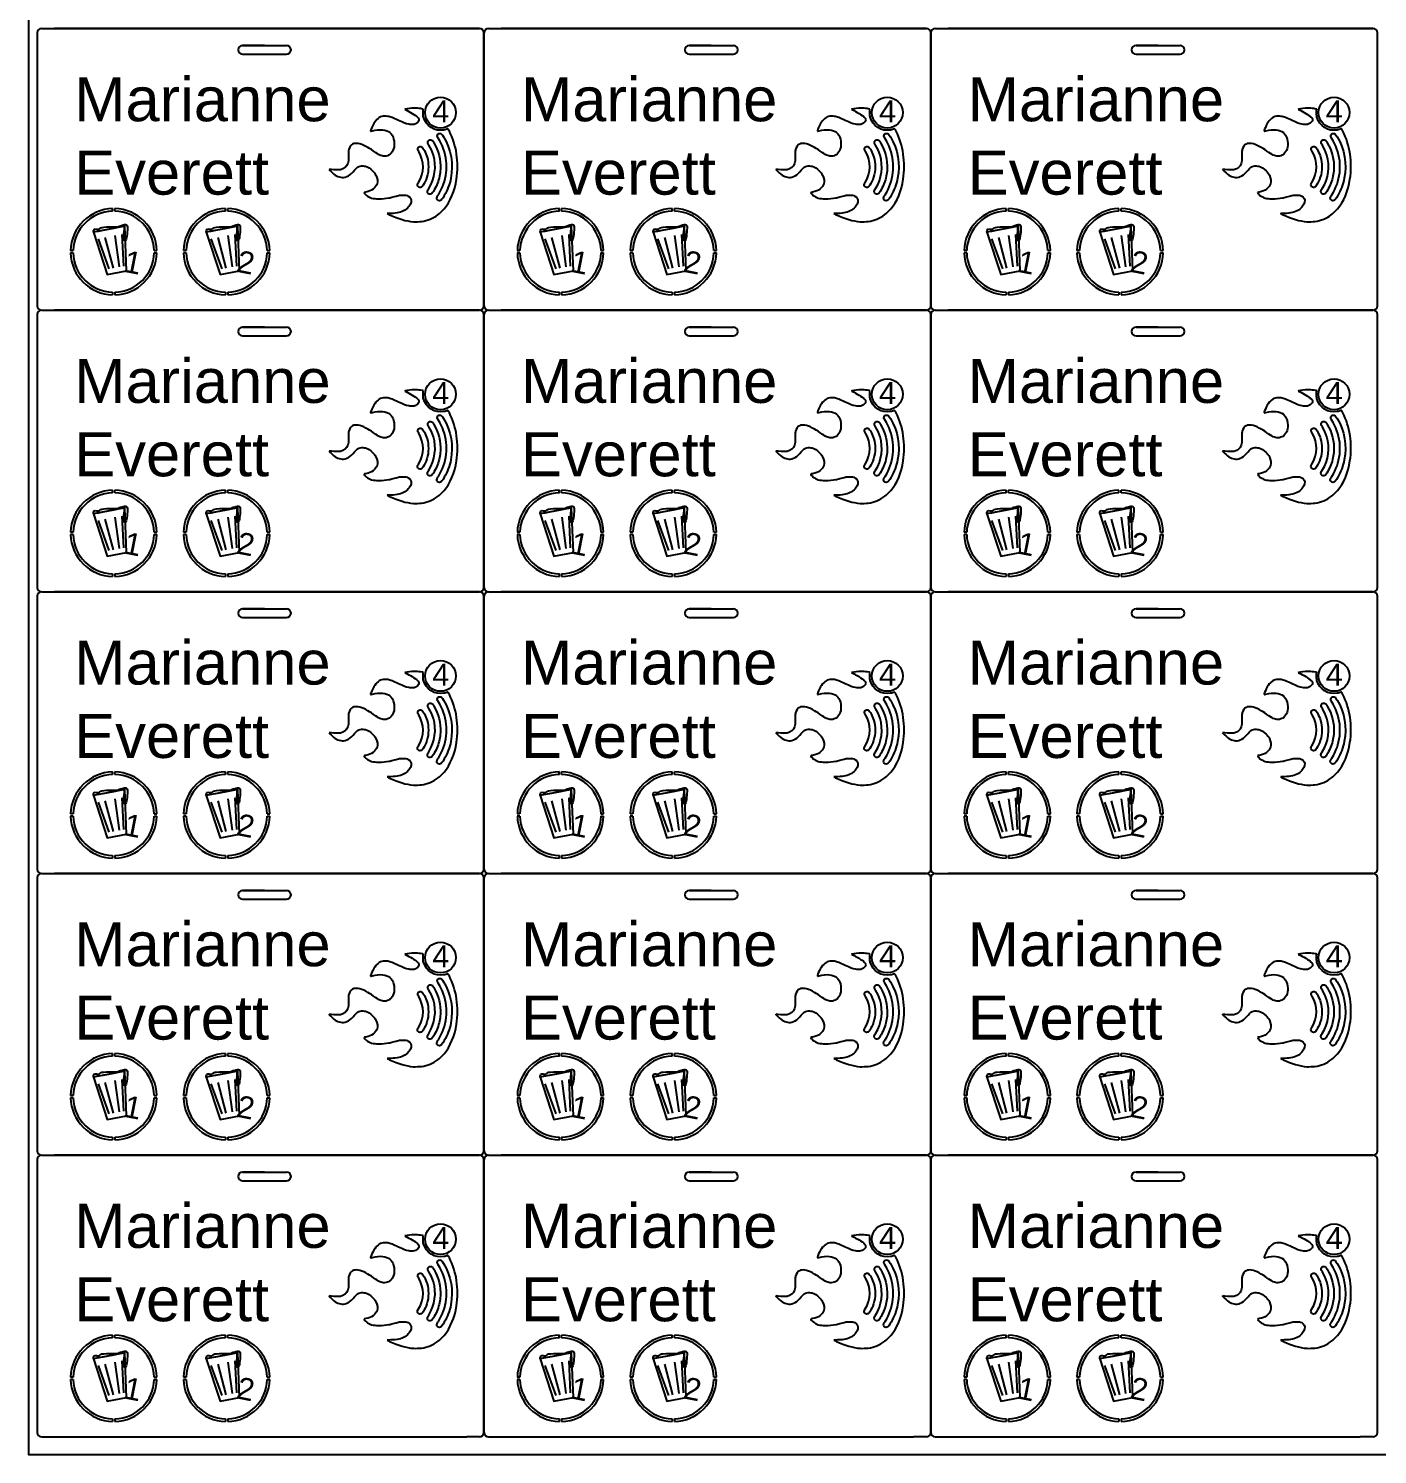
# Model space of a CAD drawing. Header units: millimetres. Extents: x 0 to 527, y 0 to 420.
# Drawn here: x -0.1 to 258.4, y 0 to 273.3 of the extents above; entities that cross this region are included whole.
import ezdxf

# ---------------------------------------------------------------- set-up
doc = ezdxf.new("R2010")
doc.units = ezdxf.units.MM
doc.layers.add('LAYER_1', color=7, linetype='Continuous')
doc.styles.get("Standard").update_dxf_attribs({"font": 'arial.ttf'})

# ---------------------------------------------------------------- blocks, each defined once
blk = doc.blocks.new('logo')
at = {"color": 5}
blk.add_circle((244.328999, 239.509559), 31.824546, dxfattribs=at)
at = {"layer": 'LAYER_1', "color": 5}
for points in [[(189.684987, 248.70084), (189.684987, 248.70084)], [(240.154483, 207.920638), (240.154483, 207.920638)], [(223.06657, 183.419313), (223.066585, 183.419313)], [(243.060265, 196.613201), (243.060265, 196.613201)], [(202.790682, 169.616882), (202.790682, 169.616882)]]:
    blk.add_lwpolyline(points, dxfattribs=at)
for points in [[(185.35464, 248.559729), (178.032664, 248.066337), (170.388043, 246.842458), (170.388043, 246.16966)], [(170.388043, 246.16966), (170.388043, 245.980221), (171.435793, 245.413462), (172.716376, 244.89966)], [(172.716376, 244.89966), (179.840723, 242.0412), (192.953304, 234.112652), (196.802279, 230.338757)], [(189.684987, 248.70084), (188.183588, 248.694603), (186.726474, 248.652171), (185.35464, 248.559729)], [(202.993529, 247.695424), (199.062309, 248.367313), (194.189183, 248.719543), (189.684987, 248.70084)], [(208.664432, 246.47834), (208.472255, 246.670517), (206.552995, 247.087074), (202.993529, 247.695424)], [(208.285196, 237.711813), (208.18911, 240.819407), (208.257707, 243.228408), (208.470404, 244.449868)], [(209.158321, 230.144729), (208.564308, 232.383313), (208.407816, 233.746068), (208.285196, 237.711813)], [(208.470404, 244.449868), (208.652443, 245.49516), (208.737663, 246.405109), (208.664432, 246.47834)], [(104.471515, 213.105563), (101.804357, 207.854609), (99.260626, 201.128757), (99.94714, 201.128757)], [(123.115821, 231.467646), (115.934837, 229.454806), (109.609385, 223.22072), (104.471515, 213.105563)], [(135.251376, 231.793965), (132.064272, 232.348481), (125.642108, 232.175764), (123.115821, 231.467646)], [(157.688043, 223.283201), (145.951115, 228.962517), (141.233356, 230.753175), (135.251376, 231.793965)], [(178.572487, 215.336882), (172.480546, 216.583288), (168.013487, 218.286883), (157.688043, 223.283201)], [(189.579154, 215.195771), (187.386635, 214.653924), (181.544499, 214.728812), (178.572487, 215.336882)], [(199.042418, 221.730979), (197.069216, 218.643795), (193.475932, 216.158798), (189.579154, 215.195771)], [(196.802279, 230.338757), (199.019812, 228.16448), (199.849517, 226.593423), (199.853807, 224.553201)], [(199.853807, 224.553201), (199.856347, 223.322357), (199.686088, 222.738033), (199.042418, 221.730979)], [(251.182973, 203.562924), (232.246991, 199.983547), (214.120089, 211.445924), (209.158321, 230.144729)], [(262.630613, 200.846535), (260.15466, 205.585125), (259.649725, 206.308593), (259.041098, 206.041188)], [(90.095821, 169.819729), (78.243351, 175.981298), (68.949615, 177.544374), (62.790821, 174.423479)], [(99.94714, 201.128757), (100.012858, 201.128757), (101.632108, 201.503099), (103.545473, 201.966604)], [(103.545473, 201.966604), (119.867971, 205.920673), (132.261184, 204.647425), (139.846307, 198.235979)], [(139.846307, 198.235979), (143.46095, 195.18065), (146.090891, 190.635924), (147.519223, 184.980354)], [(147.519223, 184.980354), (150.3812, 173.648184), (148.343516, 161.918721), (142.403946, 155.558688)], [(218.092418, 176.134451), (217.717991, 177.119269), (217.721369, 178.866317), (218.101223, 179.873896)], [(218.101223, 179.873896), (218.475207, 180.865851), (219.929374, 182.407007), (221.038098, 182.98716)], [(221.038098, 182.98716), (221.568267, 183.264576), (222.29918, 183.408083), (223.06657, 183.419313)], [(223.066585, 183.419313), (224.053231, 183.433762), (225.10161, 183.234508), (225.897626, 182.82841)], [(225.897626, 182.82841), (227.282335, 182.121982), (227.847895, 181.414598), (230.307348, 177.351535)], [(230.307348, 177.351535), (240.317875, 160.813976), (245.085924, 141.819994), (244.039223, 122.591604)], [(239.453112, 186.391465), (237.044402, 190.135169), (236.895691, 192.461399), (238.915126, 194.699382)], [(238.915126, 194.699382), (240.159139, 196.078021), (241.319798, 196.613201), (243.060265, 196.613201)], [(256.086585, 139.604313), (253.931079, 157.168782), (248.589004, 172.192146), (239.453112, 186.391465)], [(243.060265, 196.613201), (245.853275, 196.613201), (247.146806, 195.408364), (250.680265, 189.531188)], [(250.680265, 189.531188), (266.169953, 163.767316), (271.430256, 133.736269), (265.611585, 104.326535)], [(259.041098, 206.041188), (257.174563, 205.221109), (253.00857, 203.908008), (251.182973, 203.562924)], [(277.314988, 101.786535), (282.520311, 136.458695), (277.074833, 173.202555), (262.630613, 200.846535)], [(54.23596, 150.469868), (54.197944, 139.393312), (54.083097, 138.034779), (52.79839, 134.418479)], [(54.897418, 163.169868), (54.312216, 161.044594), (54.269694, 160.299267), (54.23596, 150.469868)], [(62.790821, 174.423479), (59.34191, 172.675784), (56.333091, 168.383794), (54.897418, 163.169868)], [(105.882626, 159.941951), (99.567732, 164.511205), (95.941746, 166.780695), (90.095821, 169.819729)], [(128.478043, 149.64966), (121.691394, 149.631456), (117.471221, 151.556819), (105.882626, 159.941951)], [(134.528182, 150.566882), (132.115848, 149.742164), (131.542691, 149.657872), (128.478043, 149.64966)], [(142.403946, 155.558688), (140.036646, 153.023804), (138.07924, 151.780903), (134.528182, 150.566882)], [(197.26089, 163.796049), (197.151492, 165.315897), (197.232617, 165.71943), (197.878251, 166.821118)], [(199.289362, 158.936535), (197.59297, 161.704858), (197.373694, 162.228857), (197.26089, 163.796049)], [(197.878251, 166.821118), (198.934301, 168.623135), (200.851818, 169.635909), (202.790682, 169.616882)], [(198.716098, 95.410076), (211.077889, 115.000301), (211.300785, 139.335205), (199.289362, 158.936535)], [(202.790682, 169.616882), (203.671983, 169.608246), (204.554763, 169.384884), (205.36596, 168.928965)], [(205.36596, 168.928965), (208.239727, 167.313819), (213.957958, 156.324904), (216.513737, 147.506535)], [(216.513737, 147.506535), (218.516731, 140.595463), (219.196223, 135.583137), (219.203668, 127.689243)], [(220.226723, 172.430285), (219.211991, 174.046794), (218.25154, 175.71593), (218.092418, 176.134451)], [(220.138529, 82.798271), (232.957613, 103.176575), (236.396795, 128.523441), (229.504779, 151.792785)], [(229.504779, 151.792785), (227.471842, 158.656539), (223.946661, 166.50429), (220.226723, 172.430285)], [(14.116307, 122.274104), (13.997678, 122.155475), (15.928619, 120.06685), (18.411376, 117.626257)], [(19.046376, 121.833132), (16.449415, 122.195937), (14.234939, 122.392736), (14.116307, 122.274104)], [(37.461376, 121.480354), (33.832411, 120.731173), (25.845829, 120.88322), (19.046376, 121.833132)], [(52.79839, 134.418479), (50.293146, 127.366511), (45.207394, 123.079476), (37.461376, 121.480354)], [(40.997973, 105.543618), (49.591541, 104.997687), (58.605668, 110.243552), (66.830126, 120.580771)], [(66.830126, 120.580771), (71.249108, 126.134935), (73.94796, 128.110632), (78.383598, 129.047438)], [(78.383598, 129.047438), (81.281183, 129.659405), (85.925186, 129.462262), (89.072765, 128.597646)], [(89.072765, 128.597646), (93.923098, 127.265295), (99.471226, 123.84103), (103.92471, 119.425424)], [(103.92471, 119.425424), (107.117272, 116.260016), (109.039513, 113.700506), (110.812696, 110.253201)], [(219.203668, 127.689243), (219.211627, 119.245786), (218.337463, 113.387937), (215.966932, 106.055146)], [(244.039223, 122.591604), (243.475815, 112.241573), (241.64132, 103.424886), (238.086098, 93.92841)], [(256.086585, 115.615424), (256.788474, 121.334871), (256.788474, 133.884865), (256.086585, 139.604313)], [(18.411376, 117.626257), (26.419516, 109.754122), (33.387648, 106.027087), (40.997973, 105.543618)], [(113.361515, 92.402646), (112.111042, 88.642131), (109.210227, 84.852939), (105.000682, 81.466535)], [(110.812696, 110.253201), (114.084563, 103.892246), (115.01359, 97.370897), (113.361515, 92.402646)], [(196.775821, 90.471188), (196.775821, 92.282961), (196.822418, 92.409086), (198.716098, 95.410076)], [(197.57839, 87.446118), (196.889012, 88.440889), (196.775821, 88.885505), (196.775821, 90.471188)], [(208.144085, 89.439313), (206.256791, 86.518366), (205.287999, 85.57083), (203.752001, 85.144243)], [(215.966932, 106.055146), (213.953937, 99.828327), (211.532752, 94.683919), (208.144085, 89.439313)], [(238.086098, 93.92841), (234.572652, 84.543516), (228.103673, 73.129384), (225.456654, 71.641675)], [(240.070473, 69.895425), (248.714635, 83.574204), (254.009426, 98.689391), (256.086585, 115.615424)], [(251.800335, 40.826536), (264.511824, 55.796246), (273.710265, 77.775827), (277.314988, 101.786535)], [(265.611585, 104.326535), (263.041923, 91.338507), (258.668749, 79.64663), (252.082557, 68.184453)], [(86.347557, 74.384522), (86.2346, 73.803017), (89.302539, 70.285558), (91.427557, 68.563689)], [(90.016446, 75.442855), (87.512567, 74.984961), (86.402429, 74.66701), (86.347557, 74.384522)], [(105.000682, 81.466535), (101.289516, 78.481055), (96.850801, 76.692687), (90.016446, 75.442855)], [(91.427557, 68.563689), (97.849617, 63.359999), (104.666898, 61.392351), (116.210196, 61.39348)], [(116.210196, 61.39348), (124.81904, 61.394327), (131.694225, 62.024038), (137.914848, 63.386675)], [(137.914848, 63.386675), (139.24501, 63.678047), (143.188876, 64.69322), (146.681376, 65.644453)], [(146.681376, 65.644453), (150.173876, 66.595685), (154.936376, 67.77599), (157.26471, 68.263828)], [(157.26471, 68.263828), (161.040346, 69.054908), (162.032024, 69.154337), (166.436932, 69.17223)], [(166.436932, 69.17223), (172.036703, 69.194977), (174.180678, 68.808672), (177.58471, 67.196675)], [(177.58471, 67.196675), (182.533059, 64.853361), (184.769752, 60.122109), (183.537835, 54.584869)], [(199.827348, 85.567576), (198.930918, 86.014286), (198.083286, 86.717556), (197.57839, 87.446118)], [(203.752001, 85.144243), (202.157892, 84.701515), (201.395051, 84.786357), (199.827348, 85.567576)], [(217.695543, 73.952369), (217.085147, 75.238685), (217.103396, 77.695589), (217.730821, 78.84716)], [(221.046932, 71.024314), (219.854131, 71.39477), (218.238383, 72.808421), (217.695543, 73.952369)], [(217.730821, 78.84716), (218.00222, 79.345279), (219.084866, 81.123279), (220.138529, 82.798271)], [(225.456654, 71.641675), (224.168589, 70.917744), (222.254662, 70.649223), (221.046932, 71.024314)], [(237.010126, 60.952508), (236.592279, 62.060817), (236.638555, 64.255324), (237.098321, 65.097647)], [(239.955821, 57.874522), (238.893285, 58.350177), (237.403713, 59.908551), (237.010126, 60.952508)], [(237.098321, 65.097647), (237.310131, 65.485703), (238.648155, 67.644703), (240.070473, 69.895425)], [(252.082557, 68.184453), (248.149017, 61.338783), (245.952275, 58.423664), (244.242071, 57.777508)], [(141.671932, 31.380911), (136.460111, 31.38204), (134.263598, 31.291173), (134.263598, 31.07223)], [(134.263598, 31.07223), (134.263598, 30.90106), (136.518893, 29.712896), (139.273043, 28.426397)], [(158.314223, 33.083064), (152.866832, 31.709451), (149.653941, 31.379218), (141.671932, 31.380911)], [(179.569085, 46.047647), (175.432999, 40.251449), (167.468829, 35.391495), (158.314223, 33.083064)], [(183.537835, 54.584869), (182.984498, 52.097732), (181.294013, 48.464917), (179.569085, 46.047647)], [(239.188529, 28.743897), (242.329962, 31.096716), (248.806688, 37.301064), (251.800335, 40.826536)], [(244.242071, 57.777508), (243.157127, 57.367583), (240.982616, 57.414858), (239.955821, 57.874522)], [(139.273043, 28.426397), (157.534999, 19.895999), (173.061873, 15.381368), (188.309154, 14.182993)], [(188.309154, 14.182993), (191.162483, 13.958734), (201.943428, 14.295247), (204.819154, 14.694521)], [(204.819154, 14.694521), (217.927891, 16.514583), (228.780735, 20.948832), (239.188529, 28.743897)]]:
    blk.add_open_spline(points, degree=3, dxfattribs=at)
blk = doc.blocks.new('beer')
at = {"layer": 'LAYER_1', "color": 5}
for points in [[(24.945156, 244.869537), (24.945156, 244.869537)], [(24.996826, 244.726992), (50.396826, 44.349214), (140.304763, 44.349214), (170.139682, 244.726992), (24.996826, 244.726992)], [(39.914285, 211.666674), (62.895237, 67.73334)], [(71.44254, 211.505403), (81.925081, 67.57207)], [(118.130159, 211.666671), (110.469841, 67.733337)], [(150.142222, 211.021595), (130.386667, 67.088262)]]:
    blk.add_lwpolyline(points, dxfattribs=at)
for points in [[(24.945156, 244.869537), (24.945156, 244.869537), (27.2849, 260.445957), (35.26735, 258.307799)], [(52.633231, 254.185901), (59.047699, 255.183706), (61.151268, 261.140153), (74.978012, 259.14454)], [(74.978012, 259.14454), (88.804756, 257.148927), (122.349469, 251.957037), (128.717003, 249.879196)], [(162.072241, 244.726992), (159.506454, 244.726992), (24.945156, 244.869537), (24.945156, 244.869537)], [(35.26735, 258.307799), (43.249799, 256.169644), (46.218763, 253.188096), (52.633231, 254.185901)], [(128.717003, 249.879196), (138.342127, 246.738342), (146.616793, 250.705556), (150.953831, 251.16209)], [(150.953831, 251.16209), (156.370491, 251.732267), (163.186, 252.720939), (165.920922, 252.587527)], [(155.515228, 184.59416), (157.225754, 193.146786), (158.021367, 199.271313), (158.22356, 206.688443)], [(158.22356, 206.688443), (158.319591, 210.211228), (167.631449, 232.631402), (167.203817, 239.616046)], [(167.203817, 239.616046), (166.817974, 245.918145), (164.63803, 244.726992), (162.072241, 244.726992)], [(181.173103, 244.726992), (182.443907, 235.569397), (170.776115, 199.06912), (165.350749, 186.019597)], [(165.920922, 252.587527), (171.765217, 252.30244), (179.890208, 253.971703), (181.173103, 244.726992)], [(165.350749, 186.019597), (162.098076, 178.196001), (154.171052, 177.873292), (155.515228, 184.59416)]]:
    blk.add_open_spline(points, degree=3, dxfattribs=at)

msp = doc.modelspace()

# ---------------------------------------------------------------- linework, layer by layer
at = {"color": 1}
for p, q in [((2.42, 273.33), (4.89, 273.33)), ((4.89, 273.33), (45.13, 273.33)), ((45.13, 273.33), (45.13, 273.33)), ((83.86, 273.33), (86.33, 273.33)), ((86.33, 273.33), (83.86, 273.33)), ((88.02, 273.33), (90.49, 273.33)), ((88.02, 273.33), (90.49, 273.33)), ((90.49, 273.33), (130.73, 273.33)), ((130.73, 273.33), (130.73, 273.33)), ((169.46, 273.33), (171.93, 273.33)), ((171.93, 273.33), (169.46, 273.33)), ((173.62, 273.33), (176.09, 273.33)), ((173.62, 273.33), (176.09, 273.33)), ((176.09, 273.33), (216.33, 273.33)), ((216.33, 273.33), (216.33, 273.33)), ((255.06, 273.33), (257.53, 273.33)), ((257.53, 273.33), (255.06, 273.33)), ((45.13, 270.09), (40.91, 270.09)), ((40.91, 270.09), (49.35, 270.09)), ((40.91, 268.4), (49.35, 268.4)), ((130.73, 270.09), (126.51, 270.09)), ((126.51, 270.09), (134.95, 270.09)), ((126.51, 268.4), (134.95, 268.4)), ((216.33, 270.09), (212.11, 270.09)), ((212.11, 270.09), (220.55, 270.09)), ((212.11, 268.4), (220.55, 268.4)), ((16, 238.32), (16, 238.82)), ((16.45, 238.32), (16.45, 238.82)), ((37.63, 238.32), (37.63, 238.82)), ((38.07, 238.32), (38.07, 238.82)), ((101.6, 238.32), (101.6, 238.82)), ((102.05, 238.32), (102.05, 238.82)), ((123.23, 238.32), (123.23, 238.82)), ((123.67, 238.32), (123.67, 238.82)), ((187.2, 238.32), (187.2, 238.82)), ((187.65, 238.32), (187.65, 238.82)), ((208.83, 238.32), (208.83, 238.82)), ((209.27, 238.32), (209.27, 238.82)), ((8.46, 230.77), (7.96, 230.77)), ((8.46, 230.33), (7.96, 230.33)), ((23.99, 230.77), (24.49, 230.77)), ((23.99, 230.33), (24.49, 230.33)), ((30.08, 230.77), (29.58, 230.77)), ((30.08, 230.33), (29.58, 230.33)), ((45.61, 230.77), (46.11, 230.77)), ((45.61, 230.33), (46.11, 230.33)), ((94.06, 230.77), (93.56, 230.77)), ((94.06, 230.33), (93.56, 230.33)), ((109.59, 230.77), (110.09, 230.77)), ((109.59, 230.33), (110.09, 230.33)), ((115.68, 230.77), (115.18, 230.77)), ((115.68, 230.33), (115.18, 230.33)), ((131.21, 230.77), (131.71, 230.77)), ((131.21, 230.33), (131.71, 230.33)), ((179.66, 230.77), (179.16, 230.77)), ((179.66, 230.33), (179.16, 230.33)), ((195.19, 230.77), (195.69, 230.77)), ((195.19, 230.33), (195.69, 230.33)), ((201.28, 230.77), (200.78, 230.77)), ((201.28, 230.33), (200.78, 230.33)), ((216.81, 230.77), (217.31, 230.77)), ((216.81, 230.33), (217.31, 230.33)), ((16, 222.79), (16, 222.29)), ((16.45, 222.79), (16.45, 222.29)), ((37.63, 222.79), (37.63, 222.29)), ((38.07, 222.79), (38.07, 222.29)), ((101.6, 222.79), (101.6, 222.29)), ((102.05, 222.79), (102.05, 222.29)), ((123.23, 222.79), (123.23, 222.29)), ((123.67, 222.79), (123.67, 222.29)), ((187.2, 222.79), (187.2, 222.29)), ((187.65, 222.79), (187.65, 222.29)), ((208.83, 222.79), (208.83, 222.29)), ((209.27, 222.79), (209.27, 222.29)), ((2.42, 219.35), (4.89, 219.35)), ((2.42, 219.35), (4.89, 219.35)), ((4.89, 219.35), (45.13, 219.35)), ((45.13, 219.35), (45.13, 219.35)), ((83.86, 219.35), (86.33, 219.35)), ((86.33, 219.35), (83.86, 219.35)), ((88.02, 219.35), (90.49, 219.35)), ((88.02, 219.35), (90.49, 219.35)), ((90.49, 219.35), (130.73, 219.35)), ((130.73, 219.35), (130.73, 219.35)), ((169.46, 219.35), (171.93, 219.35)), ((171.93, 219.35), (169.46, 219.35)), ((173.62, 219.35), (176.09, 219.35)), ((173.62, 219.35), (176.09, 219.35)), ((176.09, 219.35), (216.33, 219.35)), ((216.33, 219.35), (216.33, 219.35)), ((255.06, 219.35), (257.53, 219.35)), ((257.53, 219.35), (255.06, 219.35)), ((45.13, 216.11), (40.91, 216.11)), ((40.91, 216.11), (49.35, 216.11)), ((130.73, 216.11), (126.51, 216.11)), ((126.51, 216.11), (134.95, 216.11)), ((216.33, 216.11), (212.11, 216.11)), ((212.11, 216.11), (220.55, 216.11)), ((40.91, 214.42), (49.35, 214.42)), ((126.51, 214.42), (134.95, 214.42)), ((212.11, 214.42), (220.55, 214.42)), ((16, 184.34), (16, 184.84)), ((16.45, 184.34), (16.45, 184.84)), ((37.63, 184.34), (37.63, 184.84)), ((38.07, 184.34), (38.07, 184.84)), ((101.6, 184.34), (101.6, 184.84)), ((102.05, 184.34), (102.05, 184.84)), ((123.23, 184.34), (123.23, 184.84)), ((123.67, 184.34), (123.67, 184.84)), ((187.2, 184.34), (187.2, 184.84)), ((187.65, 184.34), (187.65, 184.84)), ((208.83, 184.34), (208.83, 184.84)), ((209.27, 184.34), (209.27, 184.84)), ((8.46, 176.79), (7.96, 176.79)), ((8.46, 176.35), (7.96, 176.35)), ((23.99, 176.79), (24.49, 176.79)), ((23.99, 176.35), (24.49, 176.35)), ((30.08, 176.79), (29.58, 176.79)), ((30.08, 176.35), (29.58, 176.35)), ((45.61, 176.79), (46.11, 176.79)), ((45.61, 176.35), (46.11, 176.35)), ((94.06, 176.79), (93.56, 176.79)), ((94.06, 176.35), (93.56, 176.35)), ((109.59, 176.79), (110.09, 176.79)), ((109.59, 176.35), (110.09, 176.35)), ((115.68, 176.79), (115.18, 176.79)), ((115.68, 176.35), (115.18, 176.35)), ((131.21, 176.79), (131.71, 176.79)), ((131.21, 176.35), (131.71, 176.35)), ((179.66, 176.79), (179.16, 176.79)), ((179.66, 176.35), (179.16, 176.35)), ((195.19, 176.79), (195.69, 176.79)), ((195.19, 176.35), (195.69, 176.35)), ((201.28, 176.79), (200.78, 176.79)), ((201.28, 176.35), (200.78, 176.35)), ((216.81, 176.79), (217.31, 176.79)), ((216.81, 176.35), (217.31, 176.35)), ((16, 168.81), (16, 168.31)), ((16.45, 168.81), (16.45, 168.31)), ((37.63, 168.81), (37.63, 168.31)), ((38.07, 168.81), (38.07, 168.31)), ((101.6, 168.81), (101.6, 168.31)), ((102.05, 168.81), (102.05, 168.31)), ((123.23, 168.81), (123.23, 168.31)), ((123.67, 168.81), (123.67, 168.31)), ((187.2, 168.81), (187.2, 168.31)), ((187.65, 168.81), (187.65, 168.31)), ((208.83, 168.81), (208.83, 168.31)), ((209.27, 168.81), (209.27, 168.31)), ((2.42, 165.37), (4.89, 165.37)), ((2.42, 165.37), (4.89, 165.37)), ((4.89, 165.37), (45.13, 165.37)), ((45.13, 165.37), (45.13, 165.37)), ((83.86, 165.37), (86.33, 165.37)), ((86.33, 165.37), (83.86, 165.37)), ((88.02, 165.37), (90.49, 165.37)), ((88.02, 165.37), (90.49, 165.37)), ((90.49, 165.37), (130.73, 165.37)), ((130.73, 165.37), (130.73, 165.37)), ((169.46, 165.37), (171.93, 165.37)), ((171.93, 165.37), (169.46, 165.37)), ((173.62, 165.37), (176.09, 165.37)), ((173.62, 165.37), (176.09, 165.37)), ((176.09, 165.37), (216.33, 165.37)), ((216.33, 165.37), (216.33, 165.37)), ((255.06, 165.37), (257.53, 165.37)), ((257.53, 165.37), (255.06, 165.37)), ((45.13, 162.13), (40.91, 162.13)), ((40.91, 162.13), (49.35, 162.13)), ((130.73, 162.13), (126.51, 162.13)), ((126.51, 162.13), (134.95, 162.13)), ((216.33, 162.13), (212.11, 162.13)), ((212.11, 162.13), (220.55, 162.13)), ((40.91, 160.44), (49.35, 160.44)), ((126.51, 160.44), (134.95, 160.44)), ((212.11, 160.44), (220.55, 160.44)), ((16, 130.36), (16, 130.86)), ((16.45, 130.36), (16.45, 130.86)), ((37.63, 130.36), (37.63, 130.86)), ((38.07, 130.36), (38.07, 130.86)), ((101.6, 130.36), (101.6, 130.86)), ((102.05, 130.36), (102.05, 130.86)), ((123.23, 130.36), (123.23, 130.86)), ((123.67, 130.36), (123.67, 130.86)), ((187.2, 130.36), (187.2, 130.86)), ((187.65, 130.36), (187.65, 130.86)), ((208.83, 130.36), (208.83, 130.86)), ((209.27, 130.36), (209.27, 130.86)), ((8.46, 122.81), (7.96, 122.81)), ((8.46, 122.37), (7.96, 122.37)), ((23.99, 122.81), (24.49, 122.81)), ((23.99, 122.37), (24.49, 122.37)), ((30.08, 122.81), (29.58, 122.81)), ((30.08, 122.37), (29.58, 122.37)), ((45.61, 122.81), (46.11, 122.81)), ((45.61, 122.37), (46.11, 122.37)), ((94.06, 122.81), (93.56, 122.81)), ((94.06, 122.37), (93.56, 122.37)), ((109.59, 122.81), (110.09, 122.81)), ((109.59, 122.37), (110.09, 122.37)), ((115.68, 122.81), (115.18, 122.81)), ((115.68, 122.37), (115.18, 122.37)), ((131.21, 122.81), (131.71, 122.81)), ((131.21, 122.37), (131.71, 122.37)), ((179.66, 122.81), (179.16, 122.81)), ((179.66, 122.37), (179.16, 122.37)), ((195.19, 122.81), (195.69, 122.81)), ((195.19, 122.37), (195.69, 122.37)), ((201.28, 122.81), (200.78, 122.81)), ((201.28, 122.37), (200.78, 122.37)), ((216.81, 122.81), (217.31, 122.81)), ((216.81, 122.37), (217.31, 122.37)), ((16, 114.83), (16, 114.33)), ((16.45, 114.83), (16.45, 114.33)), ((37.63, 114.83), (37.63, 114.33)), ((38.07, 114.83), (38.07, 114.33)), ((101.6, 114.83), (101.6, 114.33)), ((102.05, 114.83), (102.05, 114.33)), ((123.23, 114.83), (123.23, 114.33)), ((123.67, 114.83), (123.67, 114.33)), ((187.2, 114.83), (187.2, 114.33)), ((187.65, 114.83), (187.65, 114.33)), ((208.83, 114.83), (208.83, 114.33)), ((209.27, 114.83), (209.27, 114.33)), ((2.42, 111.39), (4.89, 111.39)), ((2.42, 111.39), (4.89, 111.39)), ((4.89, 111.39), (45.13, 111.39)), ((45.13, 111.39), (45.13, 111.39)), ((83.86, 111.39), (86.33, 111.39)), ((86.33, 111.39), (83.86, 111.39)), ((88.02, 111.39), (90.49, 111.39)), ((88.02, 111.39), (90.49, 111.39)), ((90.49, 111.39), (130.73, 111.39)), ((130.73, 111.39), (130.73, 111.39)), ((169.46, 111.39), (171.93, 111.39)), ((171.93, 111.39), (169.46, 111.39)), ((173.62, 111.39), (176.09, 111.39)), ((173.62, 111.39), (176.09, 111.39)), ((176.09, 111.39), (216.33, 111.39)), ((216.33, 111.39), (216.33, 111.39)), ((255.06, 111.39), (257.53, 111.39)), ((257.53, 111.39), (255.06, 111.39)), ((45.13, 108.15), (40.91, 108.15)), ((40.91, 108.15), (49.35, 108.15)), ((130.73, 108.15), (126.51, 108.15)), ((126.51, 108.15), (134.95, 108.15)), ((216.33, 108.15), (212.11, 108.15)), ((212.11, 108.15), (220.55, 108.15)), ((40.91, 106.46), (49.35, 106.46)), ((126.51, 106.46), (134.95, 106.46)), ((212.11, 106.46), (220.55, 106.46)), ((16, 76.38), (16, 76.88)), ((16.45, 76.38), (16.45, 76.88)), ((37.63, 76.38), (37.63, 76.88)), ((38.07, 76.38), (38.07, 76.88)), ((101.6, 76.38), (101.6, 76.88)), ((102.05, 76.38), (102.05, 76.88)), ((123.23, 76.38), (123.23, 76.88)), ((123.67, 76.38), (123.67, 76.88)), ((187.2, 76.38), (187.2, 76.88)), ((187.65, 76.38), (187.65, 76.88)), ((208.83, 76.38), (208.83, 76.88)), ((209.27, 76.38), (209.27, 76.88)), ((8.46, 68.83), (7.96, 68.83)), ((8.46, 68.39), (7.96, 68.39)), ((23.99, 68.83), (24.49, 68.83)), ((23.99, 68.39), (24.49, 68.39)), ((30.08, 68.83), (29.58, 68.83)), ((30.08, 68.39), (29.58, 68.39)), ((45.61, 68.83), (46.11, 68.83)), ((45.61, 68.39), (46.11, 68.39)), ((94.06, 68.83), (93.56, 68.83)), ((94.06, 68.39), (93.56, 68.39)), ((109.59, 68.83), (110.09, 68.83)), ((109.59, 68.39), (110.09, 68.39)), ((115.68, 68.83), (115.18, 68.83)), ((115.68, 68.39), (115.18, 68.39)), ((131.21, 68.83), (131.71, 68.83)), ((131.21, 68.39), (131.71, 68.39)), ((179.66, 68.83), (179.16, 68.83)), ((179.66, 68.39), (179.16, 68.39)), ((195.19, 68.83), (195.69, 68.83)), ((195.19, 68.39), (195.69, 68.39)), ((201.28, 68.83), (200.78, 68.83)), ((201.28, 68.39), (200.78, 68.39)), ((216.81, 68.83), (217.31, 68.83)), ((216.81, 68.39), (217.31, 68.39)), ((16, 60.85), (16, 60.35)), ((16.45, 60.85), (16.45, 60.35)), ((37.63, 60.85), (37.63, 60.35)), ((38.07, 60.85), (38.07, 60.35)), ((101.6, 60.85), (101.6, 60.35)), ((102.05, 60.85), (102.05, 60.35)), ((123.23, 60.85), (123.23, 60.35)), ((123.67, 60.85), (123.67, 60.35)), ((187.2, 60.85), (187.2, 60.35)), ((187.65, 60.85), (187.65, 60.35)), ((208.83, 60.85), (208.83, 60.35)), ((209.27, 60.85), (209.27, 60.35)), ((2.42, 57.41), (4.89, 57.41)), ((2.42, 57.41), (4.89, 57.41)), ((4.89, 57.41), (45.13, 57.41)), ((45.13, 57.41), (45.13, 57.41)), ((83.86, 57.41), (86.33, 57.41)), ((86.33, 57.41), (83.86, 57.41)), ((88.02, 57.41), (90.49, 57.41)), ((88.02, 57.41), (90.49, 57.41)), ((90.49, 57.41), (130.73, 57.41)), ((130.73, 57.41), (130.73, 57.41)), ((169.46, 57.41), (171.93, 57.41)), ((171.93, 57.41), (169.46, 57.41)), ((173.62, 57.41), (176.09, 57.41)), ((173.62, 57.41), (176.09, 57.41)), ((176.09, 57.41), (216.33, 57.41)), ((216.33, 57.41), (216.33, 57.41)), ((255.06, 57.41), (257.53, 57.41)), ((257.53, 57.41), (255.06, 57.41)), ((45.13, 54.17), (40.91, 54.17)), ((40.91, 54.17), (49.35, 54.17)), ((40.91, 52.48), (49.35, 52.48)), ((130.73, 54.17), (126.51, 54.17)), ((126.51, 54.17), (134.95, 54.17)), ((126.51, 52.48), (134.95, 52.48)), ((216.33, 54.17), (212.11, 54.17)), ((212.11, 54.17), (220.55, 54.17)), ((212.11, 52.48), (220.55, 52.48)), ((16, 22.4), (16, 22.9)), ((16.45, 22.4), (16.45, 22.9)), ((37.63, 22.4), (37.63, 22.9)), ((38.07, 22.4), (38.07, 22.9)), ((101.6, 22.4), (101.6, 22.9)), ((102.05, 22.4), (102.05, 22.9)), ((123.23, 22.4), (123.23, 22.9)), ((123.67, 22.4), (123.67, 22.9)), ((187.2, 22.4), (187.2, 22.9)), ((187.65, 22.4), (187.65, 22.9)), ((208.83, 22.4), (208.83, 22.9)), ((209.27, 22.4), (209.27, 22.9)), ((8.46, 14.85), (7.96, 14.85)), ((8.46, 14.41), (7.96, 14.41)), ((23.99, 14.85), (24.49, 14.85)), ((23.99, 14.41), (24.49, 14.41)), ((30.08, 14.85), (29.58, 14.85)), ((30.08, 14.41), (29.58, 14.41)), ((45.61, 14.85), (46.11, 14.85)), ((45.61, 14.41), (46.11, 14.41)), ((94.06, 14.85), (93.56, 14.85)), ((94.06, 14.41), (93.56, 14.41)), ((109.59, 14.85), (110.09, 14.85)), ((109.59, 14.41), (110.09, 14.41)), ((115.68, 14.85), (115.18, 14.85)), ((115.68, 14.41), (115.18, 14.41)), ((131.21, 14.85), (131.71, 14.85)), ((131.21, 14.41), (131.71, 14.41)), ((179.66, 14.85), (179.16, 14.85)), ((179.66, 14.41), (179.16, 14.41)), ((195.19, 14.85), (195.69, 14.85)), ((195.19, 14.41), (195.69, 14.41)), ((201.28, 14.85), (200.78, 14.85)), ((201.28, 14.41), (200.78, 14.41)), ((216.81, 14.85), (217.31, 14.85)), ((216.81, 14.41), (217.31, 14.41)), ((16, 6.87), (16, 6.37)), ((16.45, 6.87), (16.45, 6.37)), ((37.63, 6.87), (37.63, 6.37)), ((38.07, 6.87), (38.07, 6.37)), ((101.6, 6.87), (101.6, 6.37)), ((102.05, 6.87), (102.05, 6.37)), ((123.23, 6.87), (123.23, 6.37)), ((123.67, 6.87), (123.67, 6.37)), ((187.2, 6.87), (187.2, 6.37)), ((187.65, 6.87), (187.65, 6.37)), ((208.83, 6.87), (208.83, 6.37)), ((209.27, 6.87), (209.27, 6.37)), ((2.42, 3.43), (4.89, 3.43)), ((86.33, 3.43), (83.86, 3.43)), ((88.02, 3.43), (90.49, 3.43)), ((171.93, 3.43), (169.46, 3.43)), ((173.62, 3.43), (176.09, 3.43)), ((257.53, 3.43), (255.06, 3.43))]:
    msp.add_line(p, q, dxfattribs=at)
msp.add_lwpolyline([(-0.1, 420.04), (-0.1, 0.04), (526.9, 0.04), (526.9, 420.04)], close=True, dxfattribs=at)
for points in [[(83.86, 273.33), (4.89, 273.33)], [(4.89, 273.33), (83.86, 273.33)], [(169.46, 273.33), (90.49, 273.33)], [(90.49, 273.33), (169.46, 273.33)], [(255.06, 273.33), (176.09, 273.33)], [(176.09, 273.33), (255.06, 273.33)], [(1.57, 272.49), (1.57, 220.2)], [(87.17, 220.2), (87.17, 272.49)], [(87.17, 272.49), (87.17, 220.2)], [(172.77, 220.2), (172.77, 272.49)], [(172.77, 272.49), (172.77, 220.2)], [(258.37, 220.2), (258.37, 272.49)], [(83.86, 219.35), (4.89, 219.35)], [(4.89, 219.35), (83.86, 219.35)], [(169.46, 219.35), (90.49, 219.35)], [(90.49, 219.35), (169.46, 219.35)], [(255.06, 219.35), (176.09, 219.35)], [(176.09, 219.35), (255.06, 219.35)], [(1.57, 218.51), (1.57, 166.22)], [(87.17, 166.22), (87.17, 218.51)], [(87.17, 218.51), (87.17, 166.22)], [(172.77, 166.22), (172.77, 218.51)], [(172.77, 218.51), (172.77, 166.22)], [(258.37, 166.22), (258.37, 218.51)], [(1.57, 164.53), (1.57, 112.24)], [(83.86, 165.37), (4.89, 165.37)], [(4.89, 165.37), (83.86, 165.37)], [(87.17, 112.24), (87.17, 164.53)], [(87.17, 164.53), (87.17, 112.24)], [(169.46, 165.37), (90.49, 165.37)], [(90.49, 165.37), (169.46, 165.37)], [(172.77, 112.24), (172.77, 164.53)], [(172.77, 164.53), (172.77, 112.24)], [(255.06, 165.37), (176.09, 165.37)], [(176.09, 165.37), (255.06, 165.37)], [(258.37, 112.24), (258.37, 164.53)], [(1.57, 110.55), (1.57, 58.26)], [(83.86, 111.39), (4.89, 111.39)], [(4.89, 111.39), (83.86, 111.39)], [(87.17, 58.26), (87.17, 110.55)], [(87.17, 110.55), (87.17, 58.26)], [(169.46, 111.39), (90.49, 111.39)], [(90.49, 111.39), (169.46, 111.39)], [(172.77, 58.26), (172.77, 110.55)], [(172.77, 110.55), (172.77, 58.26)], [(255.06, 111.39), (176.09, 111.39)], [(176.09, 111.39), (255.06, 111.39)], [(258.37, 58.26), (258.37, 110.55)], [(83.86, 57.41), (4.89, 57.41)], [(4.89, 57.41), (83.86, 57.41)], [(169.46, 57.41), (90.49, 57.41)], [(90.49, 57.41), (169.46, 57.41)], [(255.06, 57.41), (176.09, 57.41)], [(176.09, 57.41), (255.06, 57.41)], [(1.57, 56.57), (1.57, 4.28)], [(87.17, 4.28), (87.17, 56.57)], [(87.17, 56.57), (87.17, 4.28)], [(172.77, 4.28), (172.77, 56.57)], [(172.77, 56.57), (172.77, 4.28)], [(258.37, 4.28), (258.37, 56.57)], [(4.89, 3.43), (83.86, 3.43)], [(90.49, 3.43), (169.46, 3.43)], [(176.09, 3.43), (255.06, 3.43)]]:
    msp.add_lwpolyline(points, dxfattribs=at)
for centre, radius, start, end in [((2.42, 272.49), 0.844, 90, 180), ((86.33, 272.49), 0.844, 0, 90), ((88.02, 272.49), 0.844, 90, 180), ((171.93, 272.49), 0.844, 0, 90), ((173.62, 272.49), 0.844, 90, 180), ((257.53, 272.49), 0.844, 0, 90), ((40.91, 269.25), 0.844, 90, 270), ((49.35, 269.25), 0.844, 270, 90), ((126.51, 269.25), 0.844, 90, 270), ((134.95, 269.25), 0.844, 270, 90), ((212.11, 269.25), 0.844, 90, 270), ((220.55, 269.25), 0.844, 270, 90), ((16.23, 230.55), 8.27, 91.532, 178.468), ((16.23, 230.55), 7.77, 91.6304, 178.3696), ((16.23, 230.55), 8.27, 1.532, 88.468), ((16.23, 230.55), 7.77, 1.6304, 88.3696), ((37.85, 230.55), 8.27, 91.532, 178.468), ((37.85, 230.55), 7.77, 91.6304, 178.3696), ((37.85, 230.55), 8.27, 1.532, 88.468), ((37.85, 230.55), 7.77, 1.6304, 88.3696), ((101.83, 230.55), 8.27, 91.532, 178.468), ((101.83, 230.55), 7.77, 91.6304, 178.3696), ((101.83, 230.55), 8.27, 1.532, 88.468), ((101.83, 230.55), 7.77, 1.6304, 88.3696), ((123.45, 230.55), 8.27, 91.532, 178.468), ((123.45, 230.55), 7.77, 91.6304, 178.3696), ((123.45, 230.55), 8.27, 1.532, 88.468), ((123.45, 230.55), 7.77, 1.6304, 88.3696), ((187.43, 230.55), 8.27, 91.532, 178.468), ((187.43, 230.55), 7.77, 91.6304, 178.3696), ((187.43, 230.55), 8.27, 1.532, 88.468), ((187.43, 230.55), 7.77, 1.6304, 88.3696), ((209.05, 230.55), 8.27, 91.532, 178.468), ((209.05, 230.55), 7.77, 91.6304, 178.3696), ((209.05, 230.55), 8.27, 1.532, 88.468), ((209.05, 230.55), 7.77, 1.6304, 88.3696), ((16.23, 230.55), 8.27, 181.532, 268.468), ((16.23, 230.55), 7.77, 181.6304, 268.3696), ((16.23, 230.55), 7.77, 271.6304, 358.3696), ((16.23, 230.55), 8.27, 271.532, 358.468), ((37.85, 230.55), 8.27, 181.532, 268.468), ((37.85, 230.55), 7.77, 181.6304, 268.3696), ((37.85, 230.55), 7.77, 271.6304, 358.3696), ((37.85, 230.55), 8.27, 271.532, 358.468), ((101.83, 230.55), 8.27, 181.532, 268.468), ((101.83, 230.55), 7.77, 181.6304, 268.3696), ((101.83, 230.55), 7.77, 271.6304, 358.3696), ((101.83, 230.55), 8.27, 271.532, 358.468), ((123.45, 230.55), 8.27, 181.532, 268.468), ((123.45, 230.55), 7.77, 181.6304, 268.3696), ((123.45, 230.55), 7.77, 271.6304, 358.3696), ((123.45, 230.55), 8.27, 271.532, 358.468), ((187.43, 230.55), 8.27, 181.532, 268.468), ((187.43, 230.55), 7.77, 181.6304, 268.3696), ((187.43, 230.55), 7.77, 271.6304, 358.3696), ((187.43, 230.55), 8.27, 271.532, 358.468), ((209.05, 230.55), 8.27, 181.532, 268.468), ((209.05, 230.55), 7.77, 181.6304, 268.3696), ((209.05, 230.55), 7.77, 271.6304, 358.3696), ((209.05, 230.55), 8.27, 271.532, 358.468), ((2.42, 220.2), 0.844, 180, 270), ((2.42, 218.51), 0.844, 90, 180), ((86.33, 220.2), 0.844, 270, 0), ((86.33, 218.51), 0.844, 0, 90), ((88.02, 220.2), 0.844, 180, 270), ((88.02, 218.51), 0.844, 90, 180), ((171.93, 220.2), 0.844, 270, 0), ((171.93, 218.51), 0.844, 0, 90), ((173.62, 220.2), 0.844, 180, 270), ((173.62, 218.51), 0.844, 90, 180), ((257.53, 220.2), 0.844, 270, 0), ((257.53, 218.51), 0.844, 0, 90), ((40.91, 215.27), 0.844, 90, 270), ((49.35, 215.27), 0.844, 270, 90), ((126.51, 215.27), 0.844, 90, 270), ((134.95, 215.27), 0.844, 270, 90), ((212.11, 215.27), 0.844, 90, 270), ((220.55, 215.27), 0.844, 270, 90), ((16.23, 176.57), 8.27, 91.532, 178.468), ((16.23, 176.57), 7.77, 91.6304, 178.3696), ((16.23, 176.57), 8.27, 1.532, 88.468), ((16.23, 176.57), 7.77, 1.6304, 88.3696), ((37.85, 176.57), 8.27, 91.532, 178.468), ((37.85, 176.57), 7.77, 91.6304, 178.3696), ((37.85, 176.57), 8.27, 1.532, 88.468), ((37.85, 176.57), 7.77, 1.6304, 88.3696), ((101.83, 176.57), 8.27, 91.532, 178.468), ((101.83, 176.57), 7.77, 91.6304, 178.3696), ((101.83, 176.57), 8.27, 1.532, 88.468), ((101.83, 176.57), 7.77, 1.6304, 88.3696), ((123.45, 176.57), 8.27, 91.532, 178.468), ((123.45, 176.57), 7.77, 91.6304, 178.3696), ((123.45, 176.57), 8.27, 1.532, 88.468), ((123.45, 176.57), 7.77, 1.6304, 88.3696), ((187.43, 176.57), 8.27, 91.532, 178.468), ((187.43, 176.57), 7.77, 91.6304, 178.3696), ((187.43, 176.57), 8.27, 1.532, 88.468), ((187.43, 176.57), 7.77, 1.6304, 88.3696), ((209.05, 176.57), 8.27, 91.532, 178.468), ((209.05, 176.57), 7.77, 91.6304, 178.3696), ((209.05, 176.57), 8.27, 1.532, 88.468), ((209.05, 176.57), 7.77, 1.6304, 88.3696), ((16.23, 176.57), 8.27, 181.532, 268.468), ((16.23, 176.57), 7.77, 181.6304, 268.3696), ((16.23, 176.57), 7.77, 271.6304, 358.3696), ((16.23, 176.57), 8.27, 271.532, 358.468), ((37.85, 176.57), 8.27, 181.532, 268.468), ((37.85, 176.57), 7.77, 181.6304, 268.3696), ((37.85, 176.57), 7.77, 271.6304, 358.3696), ((37.85, 176.57), 8.27, 271.532, 358.468), ((101.83, 176.57), 8.27, 181.532, 268.468), ((101.83, 176.57), 7.77, 181.6304, 268.3696), ((101.83, 176.57), 7.77, 271.6304, 358.3696), ((101.83, 176.57), 8.27, 271.532, 358.468), ((123.45, 176.57), 8.27, 181.532, 268.468), ((123.45, 176.57), 7.77, 181.6304, 268.3696), ((123.45, 176.57), 7.77, 271.6304, 358.3696), ((123.45, 176.57), 8.27, 271.532, 358.468), ((187.43, 176.57), 8.27, 181.532, 268.468), ((187.43, 176.57), 7.77, 181.6304, 268.3696), ((187.43, 176.57), 7.77, 271.6304, 358.3696), ((187.43, 176.57), 8.27, 271.532, 358.468), ((209.05, 176.57), 8.27, 181.532, 268.468), ((209.05, 176.57), 7.77, 181.6304, 268.3696), ((209.05, 176.57), 7.77, 271.6304, 358.3696), ((209.05, 176.57), 8.27, 271.532, 358.468), ((2.42, 166.22), 0.844, 180, 270), ((2.42, 164.53), 0.844, 90, 180), ((86.33, 166.22), 0.844, 270, 0), ((86.33, 164.53), 0.844, 0, 90), ((88.02, 166.22), 0.844, 180, 270), ((88.02, 164.53), 0.844, 90, 180), ((171.93, 166.22), 0.844, 270, 0), ((171.93, 164.53), 0.844, 0, 90), ((173.62, 166.22), 0.844, 180, 270), ((173.62, 164.53), 0.844, 90, 180), ((257.53, 166.22), 0.844, 270, 0), ((257.53, 164.53), 0.844, 0, 90), ((40.91, 161.29), 0.844, 90, 270), ((49.35, 161.29), 0.844, 270, 90), ((126.51, 161.29), 0.844, 90, 270), ((134.95, 161.29), 0.844, 270, 90), ((212.11, 161.29), 0.844, 90, 270), ((220.55, 161.29), 0.844, 270, 90), ((16.23, 122.59), 8.27, 91.532, 178.468), ((16.23, 122.59), 7.77, 91.6304, 178.3696), ((16.23, 122.59), 8.27, 1.532, 88.468), ((16.23, 122.59), 7.77, 1.6304, 88.3696), ((37.85, 122.59), 8.27, 91.532, 178.468), ((37.85, 122.59), 7.77, 91.6304, 178.3696), ((37.85, 122.59), 8.27, 1.532, 88.468), ((37.85, 122.59), 7.77, 1.6304, 88.3696), ((101.83, 122.59), 8.27, 91.532, 178.468), ((101.83, 122.59), 7.77, 91.6304, 178.3696), ((101.83, 122.59), 8.27, 1.532, 88.468), ((101.83, 122.59), 7.77, 1.6304, 88.3696), ((123.45, 122.59), 8.27, 91.532, 178.468), ((123.45, 122.59), 7.77, 91.6304, 178.3696), ((123.45, 122.59), 8.27, 1.532, 88.468), ((123.45, 122.59), 7.77, 1.6304, 88.3696), ((187.43, 122.59), 8.27, 91.532, 178.468), ((187.43, 122.59), 7.77, 91.6304, 178.3696), ((187.43, 122.59), 8.27, 1.532, 88.468), ((187.43, 122.59), 7.77, 1.6304, 88.3696), ((209.05, 122.59), 8.27, 91.532, 178.468), ((209.05, 122.59), 7.77, 91.6304, 178.3696), ((209.05, 122.59), 8.27, 1.532, 88.468), ((209.05, 122.59), 7.77, 1.6304, 88.3696), ((16.23, 122.59), 8.27, 181.532, 268.468), ((16.23, 122.59), 7.77, 181.6304, 268.3696), ((16.23, 122.59), 7.77, 271.6304, 358.3696), ((16.23, 122.59), 8.27, 271.532, 358.468), ((37.85, 122.59), 8.27, 181.532, 268.468), ((37.85, 122.59), 7.77, 181.6304, 268.3696), ((37.85, 122.59), 7.77, 271.6304, 358.3696), ((37.85, 122.59), 8.27, 271.532, 358.468), ((101.83, 122.59), 8.27, 181.532, 268.468), ((101.83, 122.59), 7.77, 181.6304, 268.3696), ((101.83, 122.59), 7.77, 271.6304, 358.3696), ((101.83, 122.59), 8.27, 271.532, 358.468), ((123.45, 122.59), 8.27, 181.532, 268.468), ((123.45, 122.59), 7.77, 181.6304, 268.3696), ((123.45, 122.59), 7.77, 271.6304, 358.3696), ((123.45, 122.59), 8.27, 271.532, 358.468), ((187.43, 122.59), 8.27, 181.532, 268.468), ((187.43, 122.59), 7.77, 181.6304, 268.3696), ((187.43, 122.59), 7.77, 271.6304, 358.3696), ((187.43, 122.59), 8.27, 271.532, 358.468), ((209.05, 122.59), 8.27, 181.532, 268.468), ((209.05, 122.59), 7.77, 181.6304, 268.3696), ((209.05, 122.59), 7.77, 271.6304, 358.3696), ((209.05, 122.59), 8.27, 271.532, 358.468), ((2.42, 112.24), 0.844, 180, 270), ((86.33, 112.24), 0.844, 270, 0), ((88.02, 112.24), 0.844, 180, 270), ((171.93, 112.24), 0.844, 270, 0), ((173.62, 112.24), 0.844, 180, 270), ((257.53, 112.24), 0.844, 270, 0), ((2.42, 110.55), 0.844, 90, 180), ((86.33, 110.55), 0.844, 0, 90), ((88.02, 110.55), 0.844, 90, 180), ((171.93, 110.55), 0.844, 0, 90), ((173.62, 110.55), 0.844, 90, 180), ((257.53, 110.55), 0.844, 0, 90), ((40.91, 107.31), 0.844, 90, 270), ((49.35, 107.31), 0.844, 270, 90), ((126.51, 107.31), 0.844, 90, 270), ((134.95, 107.31), 0.844, 270, 90), ((212.11, 107.31), 0.844, 90, 270), ((220.55, 107.31), 0.844, 270, 90), ((16.23, 68.61), 8.27, 91.532, 178.468), ((16.23, 68.61), 8.27, 1.532, 88.468), ((37.85, 68.61), 8.27, 91.532, 178.468), ((37.85, 68.61), 8.27, 1.532, 88.468), ((101.83, 68.61), 8.27, 91.532, 178.468), ((101.83, 68.61), 8.27, 1.532, 88.468), ((123.45, 68.61), 8.27, 91.532, 178.468), ((123.45, 68.61), 8.27, 1.532, 88.468), ((187.43, 68.61), 8.27, 91.532, 178.468), ((187.43, 68.61), 8.27, 1.532, 88.468), ((209.05, 68.61), 8.27, 91.532, 178.468), ((209.05, 68.61), 8.27, 1.532, 88.468), ((16.23, 68.61), 7.77, 91.6304, 178.3696), ((16.23, 68.61), 7.77, 1.6304, 88.3696), ((37.85, 68.61), 7.77, 91.6304, 178.3696), ((37.85, 68.61), 7.77, 1.6304, 88.3696), ((101.83, 68.61), 7.77, 91.6304, 178.3696), ((101.83, 68.61), 7.77, 1.6304, 88.3696), ((123.45, 68.61), 7.77, 91.6304, 178.3696), ((123.45, 68.61), 7.77, 1.6304, 88.3696), ((187.43, 68.61), 7.77, 91.6304, 178.3696), ((187.43, 68.61), 7.77, 1.6304, 88.3696), ((209.05, 68.61), 7.77, 91.6304, 178.3696), ((209.05, 68.61), 7.77, 1.6304, 88.3696), ((16.23, 68.61), 8.27, 181.532, 268.468), ((16.23, 68.61), 7.77, 181.6304, 268.3696), ((16.23, 68.61), 7.77, 271.6304, 358.3696), ((16.23, 68.61), 8.27, 271.532, 358.468), ((37.85, 68.61), 8.27, 181.532, 268.468), ((37.85, 68.61), 7.77, 181.6304, 268.3696), ((37.85, 68.61), 7.77, 271.6304, 358.3696), ((37.85, 68.61), 8.27, 271.532, 358.468), ((101.83, 68.61), 8.27, 181.532, 268.468), ((101.83, 68.61), 7.77, 181.6304, 268.3696), ((101.83, 68.61), 7.77, 271.6304, 358.3696), ((101.83, 68.61), 8.27, 271.532, 358.468), ((123.45, 68.61), 8.27, 181.532, 268.468), ((123.45, 68.61), 7.77, 181.6304, 268.3696), ((123.45, 68.61), 7.77, 271.6304, 358.3696), ((123.45, 68.61), 8.27, 271.532, 358.468), ((187.43, 68.61), 8.27, 181.532, 268.468), ((187.43, 68.61), 7.77, 181.6304, 268.3696), ((187.43, 68.61), 7.77, 271.6304, 358.3696), ((187.43, 68.61), 8.27, 271.532, 358.468), ((209.05, 68.61), 8.27, 181.532, 268.468), ((209.05, 68.61), 7.77, 181.6304, 268.3696), ((209.05, 68.61), 7.77, 271.6304, 358.3696), ((209.05, 68.61), 8.27, 271.532, 358.468), ((2.42, 58.26), 0.844, 180, 270), ((2.42, 56.57), 0.844, 90, 180), ((86.33, 58.26), 0.844, 270, 0), ((86.33, 56.57), 0.844, 0, 90), ((88.02, 58.26), 0.844, 180, 270), ((88.02, 56.57), 0.844, 90, 180), ((171.93, 58.26), 0.844, 270, 0), ((171.93, 56.57), 0.844, 0, 90), ((173.62, 58.26), 0.844, 180, 270), ((173.62, 56.57), 0.844, 90, 180), ((257.53, 58.26), 0.844, 270, 0), ((257.53, 56.57), 0.844, 0, 90), ((40.91, 53.33), 0.844, 90, 270), ((49.35, 53.33), 0.844, 270, 90), ((126.51, 53.33), 0.844, 90, 270), ((134.95, 53.33), 0.844, 270, 90), ((212.11, 53.33), 0.844, 90, 270), ((220.55, 53.33), 0.844, 270, 90), ((16.23, 14.63), 8.27, 91.532, 178.468), ((16.23, 14.63), 7.77, 91.6304, 178.3696), ((16.23, 14.63), 8.27, 1.532, 88.468), ((16.23, 14.63), 7.77, 1.6304, 88.3696), ((37.85, 14.63), 8.27, 91.532, 178.468), ((37.85, 14.63), 7.77, 91.6304, 178.3696), ((37.85, 14.63), 8.27, 1.532, 88.468), ((37.85, 14.63), 7.77, 1.6304, 88.3696), ((101.83, 14.63), 8.27, 91.532, 178.468), ((101.83, 14.63), 7.77, 91.6304, 178.3696), ((101.83, 14.63), 8.27, 1.532, 88.468), ((101.83, 14.63), 7.77, 1.6304, 88.3696), ((123.45, 14.63), 8.27, 91.532, 178.468), ((123.45, 14.63), 7.77, 91.6304, 178.3696), ((123.45, 14.63), 8.27, 1.532, 88.468), ((123.45, 14.63), 7.77, 1.6304, 88.3696), ((187.43, 14.63), 8.27, 91.532, 178.468), ((187.43, 14.63), 7.77, 91.6304, 178.3696), ((187.43, 14.63), 8.27, 1.532, 88.468), ((187.43, 14.63), 7.77, 1.6304, 88.3696), ((209.05, 14.63), 8.27, 91.532, 178.468), ((209.05, 14.63), 7.77, 91.6304, 178.3696), ((209.05, 14.63), 8.27, 1.532, 88.468), ((209.05, 14.63), 7.77, 1.6304, 88.3696), ((16.23, 14.63), 8.27, 181.532, 268.468), ((16.23, 14.63), 7.77, 181.6304, 268.3696), ((16.23, 14.63), 7.77, 271.6304, 358.3696), ((16.23, 14.63), 8.27, 271.532, 358.468), ((37.85, 14.63), 8.27, 181.532, 268.468), ((37.85, 14.63), 7.77, 181.6304, 268.3696), ((37.85, 14.63), 7.77, 271.6304, 358.3696), ((37.85, 14.63), 8.27, 271.532, 358.468), ((101.83, 14.63), 8.27, 181.532, 268.468), ((101.83, 14.63), 7.77, 181.6304, 268.3696), ((101.83, 14.63), 7.77, 271.6304, 358.3696), ((101.83, 14.63), 8.27, 271.532, 358.468), ((123.45, 14.63), 8.27, 181.532, 268.468), ((123.45, 14.63), 7.77, 181.6304, 268.3696), ((123.45, 14.63), 7.77, 271.6304, 358.3696), ((123.45, 14.63), 8.27, 271.532, 358.468), ((187.43, 14.63), 8.27, 181.532, 268.468), ((187.43, 14.63), 7.77, 181.6304, 268.3696), ((187.43, 14.63), 7.77, 271.6304, 358.3696), ((187.43, 14.63), 8.27, 271.532, 358.468), ((209.05, 14.63), 8.27, 181.532, 268.468), ((209.05, 14.63), 7.77, 181.6304, 268.3696), ((209.05, 14.63), 7.77, 271.6304, 358.3696), ((209.05, 14.63), 8.27, 271.532, 358.468), ((2.42, 4.28), 0.844, 180, 270), ((86.33, 4.28), 0.844, 270, 0), ((88.02, 4.28), 0.844, 180, 270), ((171.93, 4.28), 0.844, 270, 0), ((173.62, 4.28), 0.844, 180, 270), ((257.53, 4.28), 0.844, 270, 0)]:
    msp.add_arc(centre, radius, start, end, dxfattribs=at)

# ---------------------------------------------------------------- block references
at = {"color": 5, "xscale": 0.0928071272272585, "yscale": 0.0928071272272585, "zscale": 0.0928071272272585}
for p in [(56.17, 234.99), (141.77, 234.99), (227.37, 234.99), (56.17, 181.01), (141.77, 181.01), (227.37, 181.01), (56.17, 127.03), (141.77, 127.03), (227.37, 127.03), (56.17, 73.05), (141.77, 73.05), (227.37, 73.05), (56.17, 19.07), (141.77, 19.07), (227.37, 19.07)]:
    msp.add_blockref('logo', p, dxfattribs=at)
at = {"color": 5, "xscale": 0.042185057830572, "yscale": 0.042185057830572, "zscale": 0.042185057830572, "rotation": 10.77141986980967}
for p in [(13.24, 223.95), (34.86, 223.95), (98.84, 223.95), (120.46, 223.95), (184.44, 223.95), (206.06, 223.95), (13.24, 169.97), (34.86, 169.97), (98.84, 169.97), (120.46, 169.97), (184.44, 169.97), (206.06, 169.97), (13.24, 115.99), (34.86, 115.99), (98.84, 115.99), (120.46, 115.99), (184.44, 115.99), (206.06, 115.99), (13.24, 62.01), (34.86, 62.01), (98.84, 62.01), (120.46, 62.01), (184.44, 62.01), (206.06, 62.01), (13.24, 8.03), (34.86, 8.03), (98.84, 8.03), (120.46, 8.03), (184.44, 8.03), (206.06, 8.03)]:
    msp.add_blockref('beer', p, dxfattribs=at)

# ---------------------------------------------------------------- texts
at = {"color": 5, "attachment_point": 1}
for s, width, insert, char_height in [('Marianne Everett', 70.1649, (8.66, 264), 8.437), ('Marianne Everett', 70.1649, (94.26, 264), 8.437), ('Marianne Everett', 70.1649, (179.86, 264), 8.437), ('4', 5.8159, (77.26, 259.56), 4.22), ('4', 5.8159, (162.86, 259.56), 4.22), ('4', 5.8159, (248.46, 259.56), 4.22), ('Marianne Everett', 70.1649, (8.66, 210.02), 8.437), ('Marianne Everett', 70.1649, (94.26, 210.02), 8.437), ('Marianne Everett', 70.1649, (179.86, 210.02), 8.437), ('4', 5.8159, (77.26, 205.58), 4.22), ('4', 5.8159, (162.86, 205.58), 4.22), ('4', 5.8159, (248.46, 205.58), 4.22), ('Marianne Everett', 70.1649, (8.66, 156.04), 8.437), ('Marianne Everett', 70.1649, (94.26, 156.04), 8.437), ('Marianne Everett', 70.1649, (179.86, 156.04), 8.437), ('4', 5.8159, (77.26, 151.6), 4.22), ('4', 5.8159, (162.86, 151.6), 4.22), ('4', 5.8159, (248.46, 151.6), 4.22), ('Marianne Everett', 70.1649, (8.66, 102.06), 8.437), ('Marianne Everett', 70.1649, (94.26, 102.06), 8.437), ('Marianne Everett', 70.1649, (179.86, 102.06), 8.437), ('4', 5.8159, (77.26, 97.62), 4.22), ('4', 5.8159, (162.86, 97.62), 4.22), ('4', 5.8159, (248.46, 97.62), 4.22), ('Marianne Everett', 70.1649, (8.66, 48.08), 8.437), ('Marianne Everett', 70.1649, (94.26, 48.08), 8.437), ('Marianne Everett', 70.1649, (179.86, 48.08), 8.437), ('4', 5.8159, (77.26, 43.64), 4.22), ('4', 5.8159, (162.86, 43.64), 4.22), ('4', 5.8159, (248.46, 43.64), 4.22)]:
    msp.add_mtext_dynamic_manual_height_columns(s, width=width, gutter_width=12.5, heights=[0], dxfattribs=dict(at, insert=insert, char_height=char_height))
at = {"color": 5, "char_height": 4.22, "attachment_point": 1, "rotation": 348.9601}
for s, insert in [('1', (18.71, 230.89)), ('2', (40.33, 230.89)), ('1', (104.31, 230.89)), ('2', (125.93, 230.89)), ('1', (189.91, 230.89)), ('2', (211.53, 230.89)), ('1', (18.71, 176.91)), ('2', (40.33, 176.91)), ('1', (104.31, 176.91)), ('2', (125.93, 176.91)), ('1', (189.91, 176.91)), ('2', (211.53, 176.91)), ('1', (18.71, 122.93)), ('2', (40.33, 122.93)), ('1', (104.31, 122.93)), ('2', (125.93, 122.93)), ('1', (189.91, 122.93)), ('2', (211.53, 122.93)), ('1', (18.71, 68.95)), ('2', (40.33, 68.95)), ('1', (104.31, 68.95)), ('2', (125.93, 68.95)), ('1', (189.91, 68.95)), ('2', (211.53, 68.95)), ('1', (18.71, 14.97)), ('2', (40.33, 14.97)), ('1', (104.31, 14.97)), ('2', (125.93, 14.97)), ('1', (189.91, 14.97)), ('2', (211.53, 14.97))]:
    msp.add_mtext_dynamic_manual_height_columns(s, width=7.936, gutter_width=12.5, heights=[0], dxfattribs=dict(at, insert=insert))

doc.saveas('drawing.dxf')
